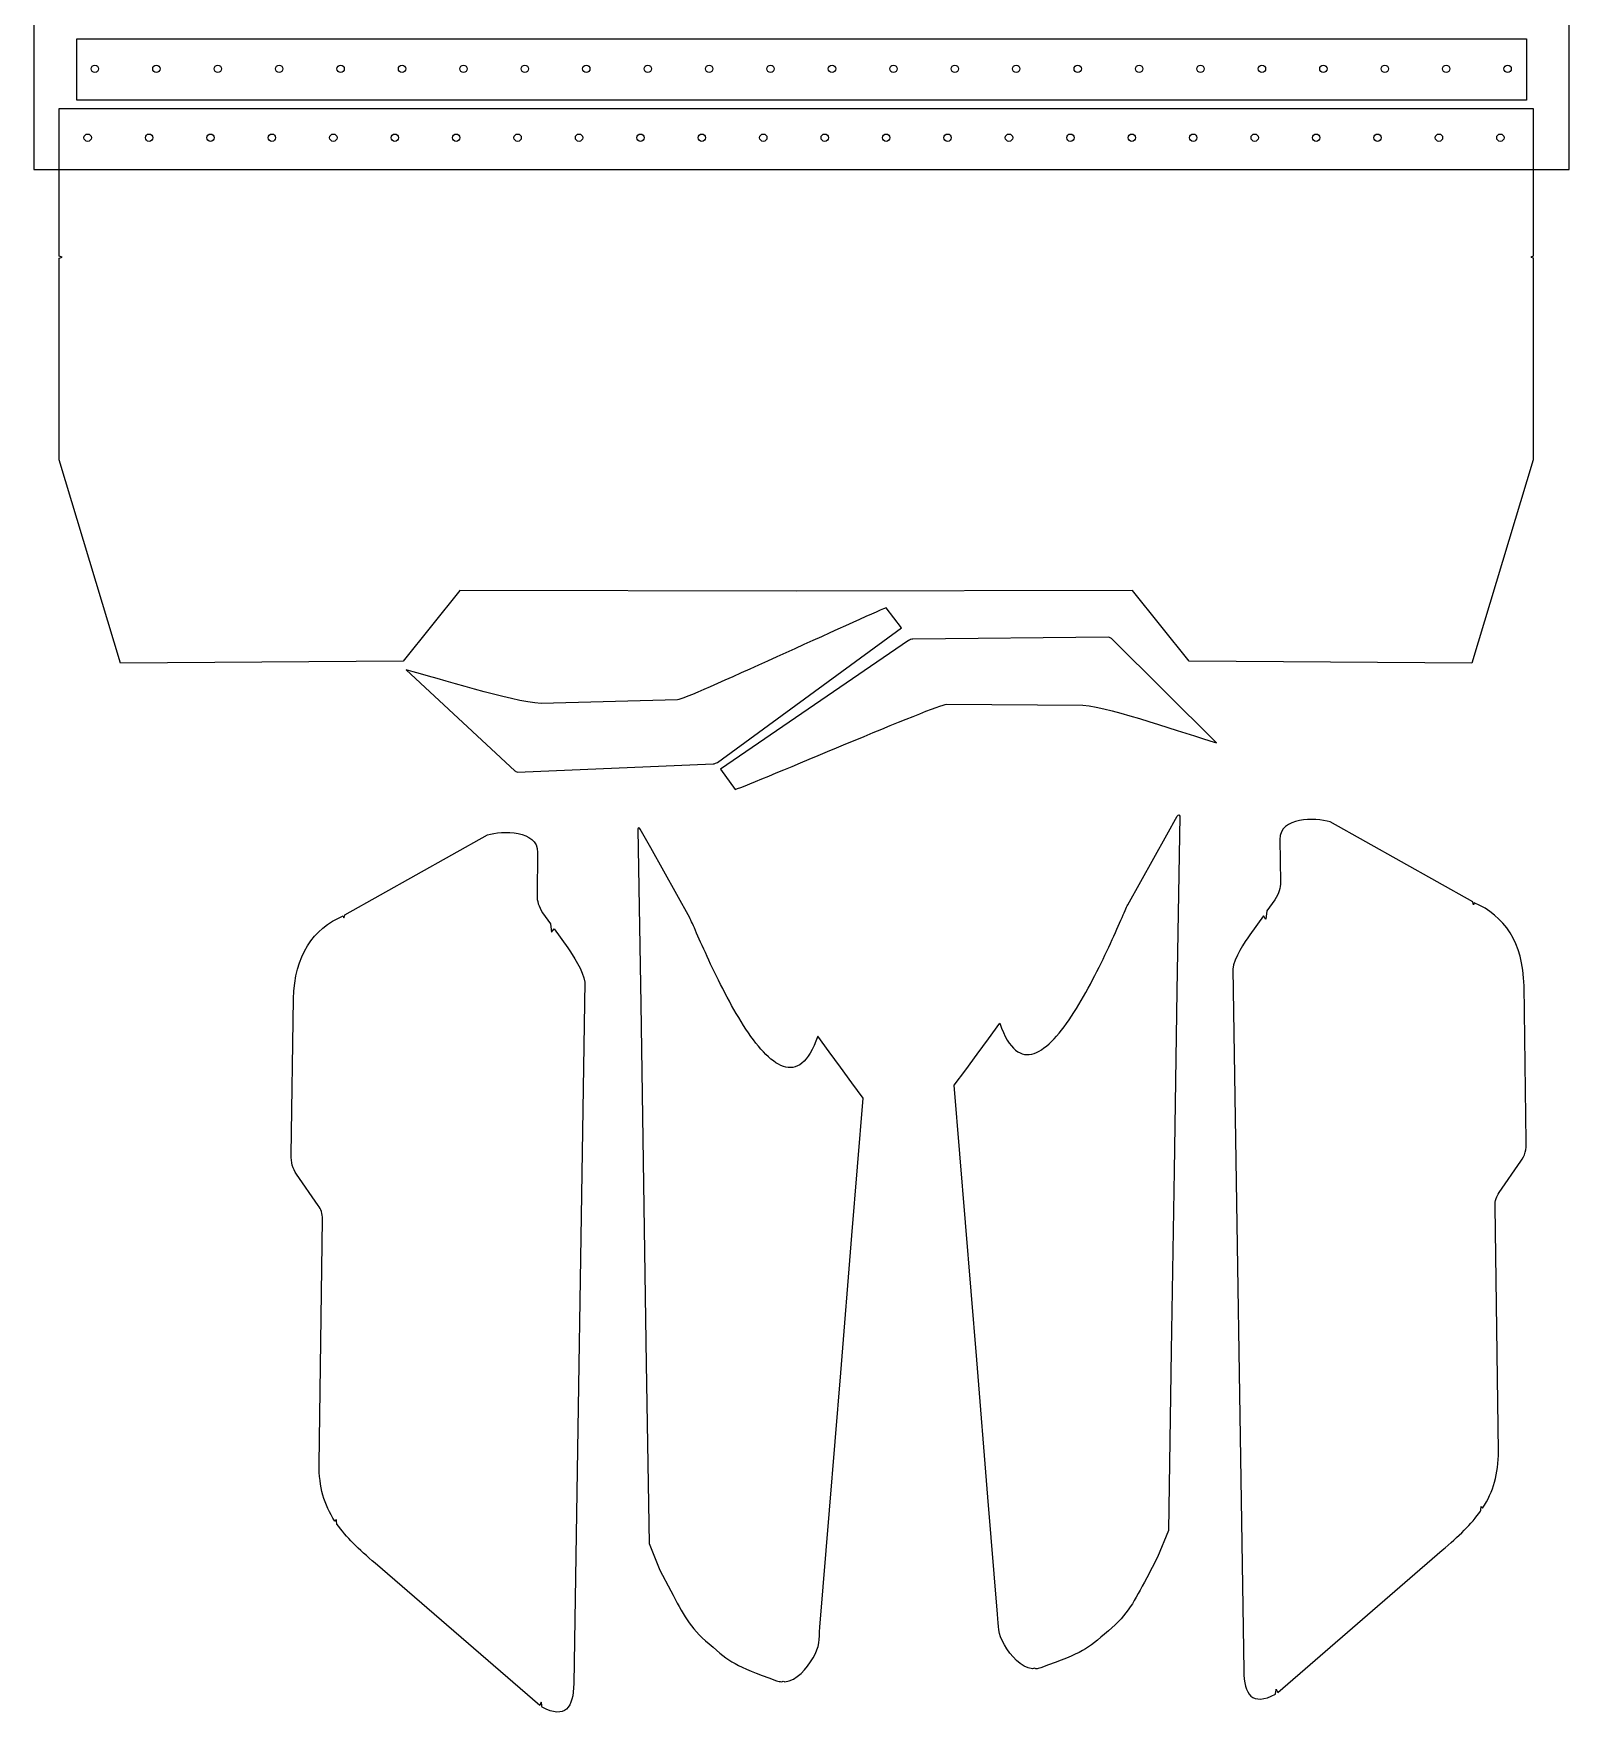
# Model space of a CAD drawing. Header units: millimetres. Extents: x -827 to 468, y -1652 to 1182.
# Drawn here: x -827 to 423, y -1652 to -280 of the extents above; entities that cross this region are included whole.
import ezdxf

# ---------------------------------------------------------------- set-up
doc = ezdxf.new("R2010")
doc.units = ezdxf.units.MM
doc.header["$MEASUREMENT"] = 0
doc.layers.add('layer 1', color=7, linetype='Continuous')

msp = doc.modelspace()

# ---------------------------------------------------------------- linework, layer by layer
at = {"layer": 'layer 1', "color": 250, "lineweight": 20}
msp.add_lwpolyline([(-826.5205, -390.3173), (423.4795, -390.3173), (423.4795, 609.6827), (-826.5205, 609.6827), (-826.5205, -390.3173)], close=True, dxfattribs=at)
for points, knots in [([(-791.5143, -333.7281), (-791.5143, -333.7281), (388.5276, -333.7281), (388.5276, -333.7281), (388.5276, -333.7281), (388.5276, -333.7281), (388.5276, -283.7281), (388.5276, -283.7281), (388.5276, -283.7281), (388.5276, -283.7281), (-791.5143, -283.7281), (-791.5143, -283.7281), (-791.5143, -283.7281), (-791.5143, -283.7281), (-791.5143, -333.7281), (-791.5143, -333.7281)], [0, 0, 0, 0, 0.2, 0.2, 0.2, 0.2, 0.4, 0.4, 0.4, 0.4, 0.6, 0.6, 0.6, 0.6, 1, 1, 1, 1]), ([(-776.6923, -311.2699), (-775.0355, -311.2699), (-773.6923, -309.9267), (-773.6923, -308.2699), (-773.6923, -308.2699), (-773.6923, -306.6131), (-775.0355, -305.2699), (-776.6923, -305.2699), (-776.6923, -305.2699), (-778.3491, -305.2699), (-779.6923, -306.6131), (-779.6923, -308.2699), (-779.6923, -308.2699), (-779.6923, -309.9267), (-778.3491, -311.2699), (-776.6923, -311.2699)], [0, 0, 0, 0, 0.2, 0.2, 0.2, 0.2, 0.4, 0.4, 0.4, 0.4, 0.6, 0.6, 0.6, 0.6, 1, 1, 1, 1]), ([(-726.6923, -311.2699), (-725.0355, -311.2699), (-723.6923, -309.9267), (-723.6923, -308.2699), (-723.6923, -308.2699), (-723.6923, -306.6131), (-725.0355, -305.2699), (-726.6923, -305.2699), (-726.6923, -305.2699), (-728.3491, -305.2699), (-729.6923, -306.6131), (-729.6923, -308.2699), (-729.6923, -308.2699), (-729.6923, -309.9267), (-728.3491, -311.2699), (-726.6923, -311.2699)], [0, 0, 0, 0, 0.2, 0.2, 0.2, 0.2, 0.4, 0.4, 0.4, 0.4, 0.6, 0.6, 0.6, 0.6, 1, 1, 1, 1]), ([(-676.6923, -311.2699), (-675.0355, -311.2699), (-673.6923, -309.9267), (-673.6923, -308.2699), (-673.6923, -308.2699), (-673.6923, -306.6131), (-675.0355, -305.2699), (-676.6923, -305.2699), (-676.6923, -305.2699), (-678.3491, -305.2699), (-679.6923, -306.6131), (-679.6923, -308.2699), (-679.6923, -308.2699), (-679.6923, -309.9267), (-678.3491, -311.2699), (-676.6923, -311.2699)], [0, 0, 0, 0, 0.2, 0.2, 0.2, 0.2, 0.4, 0.4, 0.4, 0.4, 0.6, 0.6, 0.6, 0.6, 1, 1, 1, 1]), ([(-626.6923, -311.2699), (-625.0355, -311.2699), (-623.6923, -309.9267), (-623.6923, -308.2699), (-623.6923, -308.2699), (-623.6923, -306.6131), (-625.0355, -305.2699), (-626.6923, -305.2699), (-626.6923, -305.2699), (-628.3491, -305.2699), (-629.6923, -306.6131), (-629.6923, -308.2699), (-629.6923, -308.2699), (-629.6923, -309.9267), (-628.3491, -311.2699), (-626.6923, -311.2699)], [0, 0, 0, 0, 0.2, 0.2, 0.2, 0.2, 0.4, 0.4, 0.4, 0.4, 0.6, 0.6, 0.6, 0.6, 1, 1, 1, 1]), ([(-576.6923, -311.2699), (-575.0355, -311.2699), (-573.6923, -309.9267), (-573.6923, -308.2699), (-573.6923, -308.2699), (-573.6923, -306.6131), (-575.0355, -305.2699), (-576.6923, -305.2699), (-576.6923, -305.2699), (-578.3491, -305.2699), (-579.6923, -306.6131), (-579.6923, -308.2699), (-579.6923, -308.2699), (-579.6923, -309.9267), (-578.3491, -311.2699), (-576.6923, -311.2699)], [0, 0, 0, 0, 0.2, 0.2, 0.2, 0.2, 0.4, 0.4, 0.4, 0.4, 0.6, 0.6, 0.6, 0.6, 1, 1, 1, 1]), ([(-526.6923, -311.2699), (-525.0355, -311.2699), (-523.6923, -309.9267), (-523.6923, -308.2699), (-523.6923, -308.2699), (-523.6923, -306.6131), (-525.0355, -305.2699), (-526.6923, -305.2699), (-526.6923, -305.2699), (-528.3491, -305.2699), (-529.6923, -306.6131), (-529.6923, -308.2699), (-529.6923, -308.2699), (-529.6923, -309.9267), (-528.3491, -311.2699), (-526.6923, -311.2699)], [0, 0, 0, 0, 0.2, 0.2, 0.2, 0.2, 0.4, 0.4, 0.4, 0.4, 0.6, 0.6, 0.6, 0.6, 1, 1, 1, 1]), ([(-476.6923, -311.2699), (-475.0355, -311.2699), (-473.6923, -309.9267), (-473.6923, -308.2699), (-473.6923, -308.2699), (-473.6923, -306.6131), (-475.0355, -305.2699), (-476.6923, -305.2699), (-476.6923, -305.2699), (-478.3491, -305.2699), (-479.6923, -306.6131), (-479.6923, -308.2699), (-479.6923, -308.2699), (-479.6923, -309.9267), (-478.3491, -311.2699), (-476.6923, -311.2699)], [0, 0, 0, 0, 0.2, 0.2, 0.2, 0.2, 0.4, 0.4, 0.4, 0.4, 0.6, 0.6, 0.6, 0.6, 1, 1, 1, 1]), ([(-426.6923, -311.2699), (-425.0355, -311.2699), (-423.6923, -309.9267), (-423.6923, -308.2699), (-423.6923, -308.2699), (-423.6923, -306.6131), (-425.0355, -305.2699), (-426.6923, -305.2699), (-426.6923, -305.2699), (-428.3491, -305.2699), (-429.6923, -306.6131), (-429.6923, -308.2699), (-429.6923, -308.2699), (-429.6923, -309.9267), (-428.3491, -311.2699), (-426.6923, -311.2699)], [0, 0, 0, 0, 0.2, 0.2, 0.2, 0.2, 0.4, 0.4, 0.4, 0.4, 0.6, 0.6, 0.6, 0.6, 1, 1, 1, 1]), ([(-376.6923, -311.2699), (-375.0355, -311.2699), (-373.6923, -309.9267), (-373.6923, -308.2699), (-373.6923, -308.2699), (-373.6923, -306.6131), (-375.0355, -305.2699), (-376.6923, -305.2699), (-376.6923, -305.2699), (-378.3491, -305.2699), (-379.6923, -306.6131), (-379.6923, -308.2699), (-379.6923, -308.2699), (-379.6923, -309.9267), (-378.3491, -311.2699), (-376.6923, -311.2699)], [0, 0, 0, 0, 0.2, 0.2, 0.2, 0.2, 0.4, 0.4, 0.4, 0.4, 0.6, 0.6, 0.6, 0.6, 1, 1, 1, 1]), ([(-326.6923, -311.2699), (-325.0355, -311.2699), (-323.6923, -309.9267), (-323.6923, -308.2699), (-323.6923, -308.2699), (-323.6923, -306.6131), (-325.0355, -305.2699), (-326.6923, -305.2699), (-326.6923, -305.2699), (-328.3491, -305.2699), (-329.6923, -306.6131), (-329.6923, -308.2699), (-329.6923, -308.2699), (-329.6923, -309.9267), (-328.3491, -311.2699), (-326.6923, -311.2699)], [0, 0, 0, 0, 0.2, 0.2, 0.2, 0.2, 0.4, 0.4, 0.4, 0.4, 0.6, 0.6, 0.6, 0.6, 1, 1, 1, 1]), ([(-276.6923, -311.2699), (-275.0355, -311.2699), (-273.6923, -309.9267), (-273.6923, -308.2699), (-273.6923, -308.2699), (-273.6923, -306.6131), (-275.0355, -305.2699), (-276.6923, -305.2699), (-276.6923, -305.2699), (-278.3491, -305.2699), (-279.6923, -306.6131), (-279.6923, -308.2699), (-279.6923, -308.2699), (-279.6923, -309.9267), (-278.3491, -311.2699), (-276.6923, -311.2699)], [0, 0, 0, 0, 0.2, 0.2, 0.2, 0.2, 0.4, 0.4, 0.4, 0.4, 0.6, 0.6, 0.6, 0.6, 1, 1, 1, 1]), ([(-226.6923, -311.2699), (-225.0355, -311.2699), (-223.6923, -309.9267), (-223.6923, -308.2699), (-223.6923, -308.2699), (-223.6923, -306.6131), (-225.0355, -305.2699), (-226.6923, -305.2699), (-226.6923, -305.2699), (-228.3491, -305.2699), (-229.6923, -306.6131), (-229.6923, -308.2699), (-229.6923, -308.2699), (-229.6923, -309.9267), (-228.3491, -311.2699), (-226.6923, -311.2699)], [0, 0, 0, 0, 0.2, 0.2, 0.2, 0.2, 0.4, 0.4, 0.4, 0.4, 0.6, 0.6, 0.6, 0.6, 1, 1, 1, 1]), ([(-176.6923, -311.2699), (-175.0355, -311.2699), (-173.6923, -309.9267), (-173.6923, -308.2699), (-173.6923, -308.2699), (-173.6923, -306.6131), (-175.0355, -305.2699), (-176.6923, -305.2699), (-176.6923, -305.2699), (-178.3491, -305.2699), (-179.6923, -306.6131), (-179.6923, -308.2699), (-179.6923, -308.2699), (-179.6923, -309.9267), (-178.3491, -311.2699), (-176.6923, -311.2699)], [0, 0, 0, 0, 0.2, 0.2, 0.2, 0.2, 0.4, 0.4, 0.4, 0.4, 0.6, 0.6, 0.6, 0.6, 1, 1, 1, 1]), ([(-126.6923, -311.2699), (-125.0355, -311.2699), (-123.6923, -309.9267), (-123.6923, -308.2699), (-123.6923, -308.2699), (-123.6923, -306.6131), (-125.0355, -305.2699), (-126.6923, -305.2699), (-126.6923, -305.2699), (-128.3491, -305.2699), (-129.6923, -306.6131), (-129.6923, -308.2699), (-129.6923, -308.2699), (-129.6923, -309.9267), (-128.3491, -311.2699), (-126.6923, -311.2699)], [0, 0, 0, 0, 0.2, 0.2, 0.2, 0.2, 0.4, 0.4, 0.4, 0.4, 0.6, 0.6, 0.6, 0.6, 1, 1, 1, 1]), ([(-76.6923, -311.2699), (-75.0355, -311.2699), (-73.6923, -309.9267), (-73.6923, -308.2699), (-73.6923, -308.2699), (-73.6923, -306.6131), (-75.0355, -305.2699), (-76.6923, -305.2699), (-76.6923, -305.2699), (-78.3491, -305.2699), (-79.6923, -306.6131), (-79.6923, -308.2699), (-79.6923, -308.2699), (-79.6923, -309.9267), (-78.3491, -311.2699), (-76.6923, -311.2699)], [0, 0, 0, 0, 0.2, 0.2, 0.2, 0.2, 0.4, 0.4, 0.4, 0.4, 0.6, 0.6, 0.6, 0.6, 1, 1, 1, 1]), ([(-26.6923, -311.2699), (-25.0355, -311.2699), (-23.6923, -309.9267), (-23.6923, -308.2699), (-23.6923, -308.2699), (-23.6923, -306.6131), (-25.0355, -305.2699), (-26.6923, -305.2699), (-26.6923, -305.2699), (-28.3491, -305.2699), (-29.6923, -306.6131), (-29.6923, -308.2699), (-29.6923, -308.2699), (-29.6923, -309.9267), (-28.3491, -311.2699), (-26.6923, -311.2699)], [0, 0, 0, 0, 0.2, 0.2, 0.2, 0.2, 0.4, 0.4, 0.4, 0.4, 0.6, 0.6, 0.6, 0.6, 1, 1, 1, 1]), ([(23.3077, -311.2699), (24.9645, -311.2699), (26.3077, -309.9267), (26.3077, -308.2699), (26.3077, -308.2699), (26.3077, -306.6131), (24.9645, -305.2699), (23.3077, -305.2699), (23.3077, -305.2699), (21.6509, -305.2699), (20.3077, -306.6131), (20.3077, -308.2699), (20.3077, -308.2699), (20.3077, -309.9267), (21.6509, -311.2699), (23.3077, -311.2699)], [0, 0, 0, 0, 0.2, 0.2, 0.2, 0.2, 0.4, 0.4, 0.4, 0.4, 0.6, 0.6, 0.6, 0.6, 1, 1, 1, 1]), ([(73.3077, -311.2699), (74.9645, -311.2699), (76.3077, -309.9267), (76.3077, -308.2699), (76.3077, -308.2699), (76.3077, -306.6131), (74.9645, -305.2699), (73.3077, -305.2699), (73.3077, -305.2699), (71.6509, -305.2699), (70.3077, -306.6131), (70.3077, -308.2699), (70.3077, -308.2699), (70.3077, -309.9267), (71.6509, -311.2699), (73.3077, -311.2699)], [0, 0, 0, 0, 0.2, 0.2, 0.2, 0.2, 0.4, 0.4, 0.4, 0.4, 0.6, 0.6, 0.6, 0.6, 1, 1, 1, 1]), ([(123.3077, -311.2699), (124.9645, -311.2699), (126.3077, -309.9267), (126.3077, -308.2699), (126.3077, -308.2699), (126.3077, -306.6131), (124.9645, -305.2699), (123.3077, -305.2699), (123.3077, -305.2699), (121.6509, -305.2699), (120.3077, -306.6131), (120.3077, -308.2699), (120.3077, -308.2699), (120.3077, -309.9267), (121.6509, -311.2699), (123.3077, -311.2699)], [0, 0, 0, 0, 0.2, 0.2, 0.2, 0.2, 0.4, 0.4, 0.4, 0.4, 0.6, 0.6, 0.6, 0.6, 1, 1, 1, 1]), ([(173.3077, -311.2699), (174.9645, -311.2699), (176.3077, -309.9267), (176.3077, -308.2699), (176.3077, -308.2699), (176.3077, -306.6131), (174.9645, -305.2699), (173.3077, -305.2699), (173.3077, -305.2699), (171.6509, -305.2699), (170.3077, -306.6131), (170.3077, -308.2699), (170.3077, -308.2699), (170.3077, -309.9267), (171.6509, -311.2699), (173.3077, -311.2699)], [0, 0, 0, 0, 0.2, 0.2, 0.2, 0.2, 0.4, 0.4, 0.4, 0.4, 0.6, 0.6, 0.6, 0.6, 1, 1, 1, 1]), ([(223.3077, -311.2699), (224.9645, -311.2699), (226.3077, -309.9267), (226.3077, -308.2699), (226.3077, -308.2699), (226.3077, -306.6131), (224.9645, -305.2699), (223.3077, -305.2699), (223.3077, -305.2699), (221.6509, -305.2699), (220.3077, -306.6131), (220.3077, -308.2699), (220.3077, -308.2699), (220.3077, -309.9267), (221.6509, -311.2699), (223.3077, -311.2699)], [0, 0, 0, 0, 0.2, 0.2, 0.2, 0.2, 0.4, 0.4, 0.4, 0.4, 0.6, 0.6, 0.6, 0.6, 1, 1, 1, 1]), ([(273.3077, -311.2699), (274.9645, -311.2699), (276.3077, -309.9267), (276.3077, -308.2699), (276.3077, -308.2699), (276.3077, -306.6131), (274.9645, -305.2699), (273.3077, -305.2699), (273.3077, -305.2699), (271.6509, -305.2699), (270.3077, -306.6131), (270.3077, -308.2699), (270.3077, -308.2699), (270.3077, -309.9267), (271.6509, -311.2699), (273.3077, -311.2699)], [0, 0, 0, 0, 0.2, 0.2, 0.2, 0.2, 0.4, 0.4, 0.4, 0.4, 0.6, 0.6, 0.6, 0.6, 1, 1, 1, 1]), ([(323.3077, -311.2699), (324.9645, -311.2699), (326.3077, -309.9267), (326.3077, -308.2699), (326.3077, -308.2699), (326.3077, -306.6131), (324.9645, -305.2699), (323.3077, -305.2699), (323.3077, -305.2699), (321.6509, -305.2699), (320.3077, -306.6131), (320.3077, -308.2699), (320.3077, -308.2699), (320.3077, -309.9267), (321.6509, -311.2699), (323.3077, -311.2699)], [0, 0, 0, 0, 0.2, 0.2, 0.2, 0.2, 0.4, 0.4, 0.4, 0.4, 0.6, 0.6, 0.6, 0.6, 1, 1, 1, 1]), ([(373.3077, -311.2699), (374.9645, -311.2699), (376.3077, -309.9267), (376.3077, -308.2699), (376.3077, -308.2699), (376.3077, -306.6131), (374.9645, -305.2699), (373.3077, -305.2699), (373.3077, -305.2699), (371.6509, -305.2699), (370.3077, -306.6131), (370.3077, -308.2699), (370.3077, -308.2699), (370.3077, -309.9267), (371.6509, -311.2699), (373.3077, -311.2699)], [0, 0, 0, 0, 0.2, 0.2, 0.2, 0.2, 0.4, 0.4, 0.4, 0.4, 0.6, 0.6, 0.6, 0.6, 1, 1, 1, 1]), ([(-205.8686, -733.6148), (-205.8686, -733.6148), (67.9206, -732.9409), (67.9206, -732.9409), (67.9206, -732.9409), (67.9206, -732.9409), (114.1021, -790.5142), (114.1021, -790.5142), (114.1021, -790.5142), (114.1021, -790.5142), (344.2514, -792.2075), (344.2514, -792.2075), (344.2514, -792.2075), (344.2514, -792.2075), (394.1274, -626.5142), (394.1274, -626.5142), (394.1274, -626.5142), (394.1274, -626.5142), (394.3277, -540.1387), (394.1296, -462.3246), (394.1296, -462.3246), (394.1295, -462.2722), (394.183, -462.1847), (394.1292, -462.1675), (394.1292, -462.1675), (394.1292, -462.1675), (392.1279, -461.5304), (392.1279, -461.5304), (392.1279, -461.5304), (392.1279, -461.5304), (394.1254, -460.6957), (394.1254, -460.6957), (394.1254, -460.6957), (394.18, -460.6728), (394.125, -460.5854), (394.1249, -460.5304), (394.1249, -460.5304), (393.9578, -394.6242), (394.127, -340.5087), (394.1274, -340.5142), (394.1274, -340.5142), (394.1274, -340.5142), (-205.8686, -340.5142), (-205.8686, -340.5142), (-205.8686, -340.5142), (-205.8686, -340.5142), (-805.8647, -340.5142), (-805.8647, -340.5142), (-805.8647, -340.5142), (-805.8647, -340.5142), (-805.8647, -397.4897), (-805.8647, -460.5803), (-805.8647, -460.5803), (-805.8647, -460.6407), (-805.9275, -460.7432), (-805.8647, -460.7616), (-805.8647, -460.7616), (-805.8647, -460.7616), (-803.2353, -461.5389), (-803.2353, -461.5389), (-803.2353, -461.5389), (-803.2353, -461.5389), (-805.8647, -462.3657), (-805.8647, -462.3657), (-805.8647, -462.3657), (-805.9187, -462.3826), (-805.8647, -462.4708), (-805.8647, -462.5233), (-805.8647, -462.5233), (-805.8647, -540.2861), (-805.8647, -626.5142), (-805.8647, -626.5142), (-805.8647, -626.5142), (-805.8647, -626.5142), (-755.9887, -792.2075), (-755.9887, -792.2075), (-755.9887, -792.2075), (-755.9887, -792.2075), (-525.8394, -790.5142), (-525.8394, -790.5142), (-525.8394, -790.5142), (-525.8394, -790.5142), (-479.6579, -732.9409), (-479.6579, -732.9409), (-479.6579, -732.9409), (-479.6579, -732.9409), (-205.8686, -733.6148), (-205.8686, -733.6148)], [0, 0, 0, 0, 0.043478261, 0.043478261, 0.043478261, 0.043478261, 0.086956522, 0.086956522, 0.086956522, 0.086956522, 0.130434783, 0.130434783, 0.130434783, 0.130434783, 0.173913043, 0.173913043, 0.173913043, 0.173913043, 0.217391304, 0.217391304, 0.217391304, 0.217391304, 0.260869565, 0.260869565, 0.260869565, 0.260869565, 0.304347826, 0.304347826, 0.304347826, 0.304347826, 0.347826087, 0.347826087, 0.347826087, 0.347826087, 0.391304348, 0.391304348, 0.391304348, 0.391304348, 0.434782609, 0.434782609, 0.434782609, 0.434782609, 0.47826087, 0.47826087, 0.47826087, 0.47826087, 0.52173913, 0.52173913, 0.52173913, 0.52173913, 0.565217391, 0.565217391, 0.565217391, 0.565217391, 0.608695652, 0.608695652, 0.608695652, 0.608695652, 0.652173913, 0.652173913, 0.652173913, 0.652173913, 0.695652174, 0.695652174, 0.695652174, 0.695652174, 0.739130435, 0.739130435, 0.739130435, 0.739130435, 0.782608696, 0.782608696, 0.782608696, 0.782608696, 0.826086957, 0.826086957, 0.826086957, 0.826086957, 0.869565217, 0.869565217, 0.869565217, 0.869565217, 0.913043478, 0.913043478, 0.913043478, 0.913043478, 1, 1, 1, 1]), ([(-782.6115, -367.3616), (-780.9547, -367.3616), (-779.6115, -366.0184), (-779.6115, -364.3616), (-779.6115, -364.3616), (-779.6115, -362.7048), (-780.9547, -361.3616), (-782.6115, -361.3616), (-782.6115, -361.3616), (-784.2683, -361.3616), (-785.6115, -362.7048), (-785.6115, -364.3616), (-785.6115, -364.3616), (-785.6115, -366.0184), (-784.2683, -367.3616), (-782.6115, -367.3616)], [0, 0, 0, 0, 0.2, 0.2, 0.2, 0.2, 0.4, 0.4, 0.4, 0.4, 0.6, 0.6, 0.6, 0.6, 1, 1, 1, 1]), ([(-732.6115, -367.3616), (-730.9547, -367.3616), (-729.6115, -366.0184), (-729.6115, -364.3616), (-729.6115, -364.3616), (-729.6115, -362.7048), (-730.9547, -361.3616), (-732.6115, -361.3616), (-732.6115, -361.3616), (-734.2683, -361.3616), (-735.6115, -362.7048), (-735.6115, -364.3616), (-735.6115, -364.3616), (-735.6115, -366.0184), (-734.2683, -367.3616), (-732.6115, -367.3616)], [0, 0, 0, 0, 0.2, 0.2, 0.2, 0.2, 0.4, 0.4, 0.4, 0.4, 0.6, 0.6, 0.6, 0.6, 1, 1, 1, 1]), ([(-682.6115, -367.3616), (-680.9547, -367.3616), (-679.6115, -366.0184), (-679.6115, -364.3616), (-679.6115, -364.3616), (-679.6115, -362.7048), (-680.9547, -361.3616), (-682.6115, -361.3616), (-682.6115, -361.3616), (-684.2683, -361.3616), (-685.6115, -362.7048), (-685.6115, -364.3616), (-685.6115, -364.3616), (-685.6115, -366.0184), (-684.2683, -367.3616), (-682.6115, -367.3616)], [0, 0, 0, 0, 0.2, 0.2, 0.2, 0.2, 0.4, 0.4, 0.4, 0.4, 0.6, 0.6, 0.6, 0.6, 1, 1, 1, 1]), ([(-632.6115, -367.3616), (-630.9547, -367.3616), (-629.6115, -366.0184), (-629.6115, -364.3616), (-629.6115, -364.3616), (-629.6115, -362.7048), (-630.9547, -361.3616), (-632.6115, -361.3616), (-632.6115, -361.3616), (-634.2683, -361.3616), (-635.6115, -362.7048), (-635.6115, -364.3616), (-635.6115, -364.3616), (-635.6115, -366.0184), (-634.2683, -367.3616), (-632.6115, -367.3616)], [0, 0, 0, 0, 0.2, 0.2, 0.2, 0.2, 0.4, 0.4, 0.4, 0.4, 0.6, 0.6, 0.6, 0.6, 1, 1, 1, 1]), ([(-582.6115, -367.3616), (-580.9547, -367.3616), (-579.6115, -366.0184), (-579.6115, -364.3616), (-579.6115, -364.3616), (-579.6115, -362.7048), (-580.9547, -361.3616), (-582.6115, -361.3616), (-582.6115, -361.3616), (-584.2683, -361.3616), (-585.6115, -362.7048), (-585.6115, -364.3616), (-585.6115, -364.3616), (-585.6115, -366.0184), (-584.2683, -367.3616), (-582.6115, -367.3616)], [0, 0, 0, 0, 0.2, 0.2, 0.2, 0.2, 0.4, 0.4, 0.4, 0.4, 0.6, 0.6, 0.6, 0.6, 1, 1, 1, 1]), ([(-532.6115, -367.3616), (-530.9547, -367.3616), (-529.6115, -366.0184), (-529.6115, -364.3616), (-529.6115, -364.3616), (-529.6115, -362.7048), (-530.9547, -361.3616), (-532.6115, -361.3616), (-532.6115, -361.3616), (-534.2683, -361.3616), (-535.6115, -362.7048), (-535.6115, -364.3616), (-535.6115, -364.3616), (-535.6115, -366.0184), (-534.2683, -367.3616), (-532.6115, -367.3616)], [0, 0, 0, 0, 0.2, 0.2, 0.2, 0.2, 0.4, 0.4, 0.4, 0.4, 0.6, 0.6, 0.6, 0.6, 1, 1, 1, 1]), ([(-482.6115, -367.3616), (-480.9547, -367.3616), (-479.6115, -366.0184), (-479.6115, -364.3616), (-479.6115, -364.3616), (-479.6115, -362.7048), (-480.9547, -361.3616), (-482.6115, -361.3616), (-482.6115, -361.3616), (-484.2683, -361.3616), (-485.6115, -362.7048), (-485.6115, -364.3616), (-485.6115, -364.3616), (-485.6115, -366.0184), (-484.2683, -367.3616), (-482.6115, -367.3616)], [0, 0, 0, 0, 0.2, 0.2, 0.2, 0.2, 0.4, 0.4, 0.4, 0.4, 0.6, 0.6, 0.6, 0.6, 1, 1, 1, 1]), ([(-432.6115, -367.3616), (-430.9547, -367.3616), (-429.6115, -366.0184), (-429.6115, -364.3616), (-429.6115, -364.3616), (-429.6115, -362.7048), (-430.9547, -361.3616), (-432.6115, -361.3616), (-432.6115, -361.3616), (-434.2683, -361.3616), (-435.6115, -362.7048), (-435.6115, -364.3616), (-435.6115, -364.3616), (-435.6115, -366.0184), (-434.2683, -367.3616), (-432.6115, -367.3616)], [0, 0, 0, 0, 0.2, 0.2, 0.2, 0.2, 0.4, 0.4, 0.4, 0.4, 0.6, 0.6, 0.6, 0.6, 1, 1, 1, 1]), ([(-382.6115, -367.3616), (-380.9547, -367.3616), (-379.6115, -366.0184), (-379.6115, -364.3616), (-379.6115, -364.3616), (-379.6115, -362.7048), (-380.9547, -361.3616), (-382.6115, -361.3616), (-382.6115, -361.3616), (-384.2683, -361.3616), (-385.6115, -362.7048), (-385.6115, -364.3616), (-385.6115, -364.3616), (-385.6115, -366.0184), (-384.2683, -367.3616), (-382.6115, -367.3616)], [0, 0, 0, 0, 0.2, 0.2, 0.2, 0.2, 0.4, 0.4, 0.4, 0.4, 0.6, 0.6, 0.6, 0.6, 1, 1, 1, 1]), ([(-332.6115, -367.3616), (-330.9547, -367.3616), (-329.6115, -366.0184), (-329.6115, -364.3616), (-329.6115, -364.3616), (-329.6115, -362.7048), (-330.9547, -361.3616), (-332.6115, -361.3616), (-332.6115, -361.3616), (-334.2683, -361.3616), (-335.6115, -362.7048), (-335.6115, -364.3616), (-335.6115, -364.3616), (-335.6115, -366.0184), (-334.2683, -367.3616), (-332.6115, -367.3616)], [0, 0, 0, 0, 0.2, 0.2, 0.2, 0.2, 0.4, 0.4, 0.4, 0.4, 0.6, 0.6, 0.6, 0.6, 1, 1, 1, 1]), ([(-282.6115, -367.3616), (-280.9547, -367.3616), (-279.6115, -366.0184), (-279.6115, -364.3616), (-279.6115, -364.3616), (-279.6115, -362.7048), (-280.9547, -361.3616), (-282.6115, -361.3616), (-282.6115, -361.3616), (-284.2683, -361.3616), (-285.6115, -362.7048), (-285.6115, -364.3616), (-285.6115, -364.3616), (-285.6115, -366.0184), (-284.2683, -367.3616), (-282.6115, -367.3616)], [0, 0, 0, 0, 0.2, 0.2, 0.2, 0.2, 0.4, 0.4, 0.4, 0.4, 0.6, 0.6, 0.6, 0.6, 1, 1, 1, 1]), ([(-232.6115, -367.3616), (-230.9547, -367.3616), (-229.6115, -366.0184), (-229.6115, -364.3616), (-229.6115, -364.3616), (-229.6115, -362.7048), (-230.9547, -361.3616), (-232.6115, -361.3616), (-232.6115, -361.3616), (-234.2683, -361.3616), (-235.6115, -362.7048), (-235.6115, -364.3616), (-235.6115, -364.3616), (-235.6115, -366.0184), (-234.2683, -367.3616), (-232.6115, -367.3616)], [0, 0, 0, 0, 0.2, 0.2, 0.2, 0.2, 0.4, 0.4, 0.4, 0.4, 0.6, 0.6, 0.6, 0.6, 1, 1, 1, 1]), ([(-182.6115, -367.3616), (-180.9547, -367.3616), (-179.6115, -366.0184), (-179.6115, -364.3616), (-179.6115, -364.3616), (-179.6115, -362.7048), (-180.9547, -361.3616), (-182.6115, -361.3616), (-182.6115, -361.3616), (-184.2683, -361.3616), (-185.6115, -362.7048), (-185.6115, -364.3616), (-185.6115, -364.3616), (-185.6115, -366.0184), (-184.2683, -367.3616), (-182.6115, -367.3616)], [0, 0, 0, 0, 0.2, 0.2, 0.2, 0.2, 0.4, 0.4, 0.4, 0.4, 0.6, 0.6, 0.6, 0.6, 1, 1, 1, 1]), ([(-132.6115, -367.3616), (-130.9547, -367.3616), (-129.6115, -366.0184), (-129.6115, -364.3616), (-129.6115, -364.3616), (-129.6115, -362.7048), (-130.9547, -361.3616), (-132.6115, -361.3616), (-132.6115, -361.3616), (-134.2683, -361.3616), (-135.6115, -362.7048), (-135.6115, -364.3616), (-135.6115, -364.3616), (-135.6115, -366.0184), (-134.2683, -367.3616), (-132.6115, -367.3616)], [0, 0, 0, 0, 0.2, 0.2, 0.2, 0.2, 0.4, 0.4, 0.4, 0.4, 0.6, 0.6, 0.6, 0.6, 1, 1, 1, 1]), ([(-82.6115, -367.3616), (-80.9547, -367.3616), (-79.6115, -366.0184), (-79.6115, -364.3616), (-79.6115, -364.3616), (-79.6115, -362.7048), (-80.9547, -361.3616), (-82.6115, -361.3616), (-82.6115, -361.3616), (-84.2683, -361.3616), (-85.6115, -362.7048), (-85.6115, -364.3616), (-85.6115, -364.3616), (-85.6115, -366.0184), (-84.2683, -367.3616), (-82.6115, -367.3616)], [0, 0, 0, 0, 0.2, 0.2, 0.2, 0.2, 0.4, 0.4, 0.4, 0.4, 0.6, 0.6, 0.6, 0.6, 1, 1, 1, 1]), ([(-32.6115, -367.3616), (-30.9547, -367.3616), (-29.6115, -366.0184), (-29.6115, -364.3616), (-29.6115, -364.3616), (-29.6115, -362.7048), (-30.9547, -361.3616), (-32.6115, -361.3616), (-32.6115, -361.3616), (-34.2683, -361.3616), (-35.6115, -362.7048), (-35.6115, -364.3616), (-35.6115, -364.3616), (-35.6115, -366.0184), (-34.2683, -367.3616), (-32.6115, -367.3616)], [0, 0, 0, 0, 0.2, 0.2, 0.2, 0.2, 0.4, 0.4, 0.4, 0.4, 0.6, 0.6, 0.6, 0.6, 1, 1, 1, 1]), ([(17.3885, -367.3616), (19.0453, -367.3616), (20.3885, -366.0184), (20.3885, -364.3616), (20.3885, -364.3616), (20.3885, -362.7048), (19.0453, -361.3616), (17.3885, -361.3616), (17.3885, -361.3616), (15.7317, -361.3616), (14.3885, -362.7048), (14.3885, -364.3616), (14.3885, -364.3616), (14.3885, -366.0184), (15.7317, -367.3616), (17.3885, -367.3616)], [0, 0, 0, 0, 0.2, 0.2, 0.2, 0.2, 0.4, 0.4, 0.4, 0.4, 0.6, 0.6, 0.6, 0.6, 1, 1, 1, 1]), ([(67.3885, -367.3616), (69.0453, -367.3616), (70.3885, -366.0184), (70.3885, -364.3616), (70.3885, -364.3616), (70.3885, -362.7048), (69.0453, -361.3616), (67.3885, -361.3616), (67.3885, -361.3616), (65.7317, -361.3616), (64.3885, -362.7048), (64.3885, -364.3616), (64.3885, -364.3616), (64.3885, -366.0184), (65.7317, -367.3616), (67.3885, -367.3616)], [0, 0, 0, 0, 0.2, 0.2, 0.2, 0.2, 0.4, 0.4, 0.4, 0.4, 0.6, 0.6, 0.6, 0.6, 1, 1, 1, 1]), ([(117.3885, -367.3616), (119.0453, -367.3616), (120.3885, -366.0184), (120.3885, -364.3616), (120.3885, -364.3616), (120.3885, -362.7048), (119.0453, -361.3616), (117.3885, -361.3616), (117.3885, -361.3616), (115.7317, -361.3616), (114.3885, -362.7048), (114.3885, -364.3616), (114.3885, -364.3616), (114.3885, -366.0184), (115.7317, -367.3616), (117.3885, -367.3616)], [0, 0, 0, 0, 0.2, 0.2, 0.2, 0.2, 0.4, 0.4, 0.4, 0.4, 0.6, 0.6, 0.6, 0.6, 1, 1, 1, 1]), ([(167.3885, -367.3616), (169.0453, -367.3616), (170.3885, -366.0184), (170.3885, -364.3616), (170.3885, -364.3616), (170.3885, -362.7048), (169.0453, -361.3616), (167.3885, -361.3616), (167.3885, -361.3616), (165.7317, -361.3616), (164.3885, -362.7048), (164.3885, -364.3616), (164.3885, -364.3616), (164.3885, -366.0184), (165.7317, -367.3616), (167.3885, -367.3616)], [0, 0, 0, 0, 0.2, 0.2, 0.2, 0.2, 0.4, 0.4, 0.4, 0.4, 0.6, 0.6, 0.6, 0.6, 1, 1, 1, 1]), ([(217.3885, -367.3616), (219.0453, -367.3616), (220.3885, -366.0184), (220.3885, -364.3616), (220.3885, -364.3616), (220.3885, -362.7048), (219.0453, -361.3616), (217.3885, -361.3616), (217.3885, -361.3616), (215.7317, -361.3616), (214.3885, -362.7048), (214.3885, -364.3616), (214.3885, -364.3616), (214.3885, -366.0184), (215.7317, -367.3616), (217.3885, -367.3616)], [0, 0, 0, 0, 0.2, 0.2, 0.2, 0.2, 0.4, 0.4, 0.4, 0.4, 0.6, 0.6, 0.6, 0.6, 1, 1, 1, 1]), ([(267.3885, -367.3616), (269.0453, -367.3616), (270.3885, -366.0184), (270.3885, -364.3616), (270.3885, -364.3616), (270.3885, -362.7048), (269.0453, -361.3616), (267.3885, -361.3616), (267.3885, -361.3616), (265.7317, -361.3616), (264.3885, -362.7048), (264.3885, -364.3616), (264.3885, -364.3616), (264.3885, -366.0184), (265.7317, -367.3616), (267.3885, -367.3616)], [0, 0, 0, 0, 0.2, 0.2, 0.2, 0.2, 0.4, 0.4, 0.4, 0.4, 0.6, 0.6, 0.6, 0.6, 1, 1, 1, 1]), ([(317.3885, -367.3616), (319.0453, -367.3616), (320.3885, -366.0184), (320.3885, -364.3616), (320.3885, -364.3616), (320.3885, -362.7048), (319.0453, -361.3616), (317.3885, -361.3616), (317.3885, -361.3616), (315.7317, -361.3616), (314.3885, -362.7048), (314.3885, -364.3616), (314.3885, -364.3616), (314.3885, -366.0184), (315.7317, -367.3616), (317.3885, -367.3616)], [0, 0, 0, 0, 0.2, 0.2, 0.2, 0.2, 0.4, 0.4, 0.4, 0.4, 0.6, 0.6, 0.6, 0.6, 1, 1, 1, 1]), ([(367.3885, -367.3616), (369.0453, -367.3616), (370.3885, -366.0184), (370.3885, -364.3616), (370.3885, -364.3616), (370.3885, -362.7048), (369.0453, -361.3616), (367.3885, -361.3616), (367.3885, -361.3616), (365.7317, -361.3616), (364.3885, -362.7048), (364.3885, -364.3616), (364.3885, -364.3616), (364.3885, -366.0184), (365.7317, -367.3616), (367.3885, -367.3616)], [0, 0, 0, 0, 0.2, 0.2, 0.2, 0.2, 0.4, 0.4, 0.4, 0.4, 0.6, 0.6, 0.6, 0.6, 1, 1, 1, 1]), ([(-132.7165, -747.181), (-132.7165, -747.181), (-120.2284, -763.2934), (-120.2284, -763.2934), (-120.2284, -763.2934), (-120.2284, -763.2934), (-269.9127, -872.9865), (-269.9127, -872.9865), (-269.9127, -872.9865), (-270.6013, -873.4218), (-272.532, -874.1414), (-273.3553, -874.2296), (-273.3553, -874.2296), (-273.3553, -874.2296), (-432.6967, -880.8408), (-432.6967, -880.8408), (-432.6967, -880.8408), (-433.6218, -880.6888), (-434.314, -880.3037), (-434.9333, -879.8465), (-434.9333, -879.8465), (-434.9333, -879.8465), (-523.2221, -797.7098), (-523.2221, -797.7098), (-523.2221, -797.7098), (-495.8726, -804.6587), (-438.7559, -823.5016), (-413.5244, -824.9203), (-413.5244, -824.9203), (-413.5244, -824.9203), (-302.408, -822.0296), (-302.408, -822.0296), (-302.408, -822.0296), (-296.3494, -822.2606), (-149.8034, -753.7808), (-132.7165, -747.181)], [0, 0, 0, 0, 0.1, 0.1, 0.1, 0.1, 0.2, 0.2, 0.2, 0.2, 0.3, 0.3, 0.3, 0.3, 0.4, 0.4, 0.4, 0.4, 0.5, 0.5, 0.5, 0.5, 0.6, 0.6, 0.6, 0.6, 0.7, 0.7, 0.7, 0.7, 0.8, 0.8, 0.8, 0.8, 1, 1, 1, 1]), ([(-255.5831, -895.0771), (-255.5831, -895.0771), (-267.5514, -878.5748), (-267.5514, -878.5748), (-267.5514, -878.5748), (-267.5514, -878.5748), (-114.4476, -773.7075), (-114.4476, -773.7075), (-114.4476, -773.7075), (-113.7454, -773.2943), (-111.7928, -772.6366), (-110.9671, -772.5747), (-110.9671, -772.5747), (-110.9671, -772.5747), (48.5041, -771.0447), (48.5041, -771.0447), (48.5041, -771.0447), (49.4238, -771.2261), (50.1035, -771.633), (50.7079, -772.1098), (50.7079, -772.1098), (50.7079, -772.1098), (136.3342, -857.0183), (136.3342, -857.0183), (136.3342, -857.0183), (109.2202, -849.2013), (52.733, -828.5478), (27.5594, -826.3258), (27.5594, -826.3258), (27.5594, -826.3258), (-83.5926, -825.674), (-83.5926, -825.674), (-83.5926, -825.674), (-89.6408, -825.2501), (-238.2946, -889.025), (-255.5831, -895.0771)], [0, 0, 0, 0, 0.1, 0.1, 0.1, 0.1, 0.2, 0.2, 0.2, 0.2, 0.3, 0.3, 0.3, 0.3, 0.4, 0.4, 0.4, 0.4, 0.5, 0.5, 0.5, 0.5, 0.6, 0.6, 0.6, 0.6, 0.7, 0.7, 0.7, 0.7, 0.8, 0.8, 0.8, 0.8, 1, 1, 1, 1]), ([(188.2752, -970.5062), (188.2752, -970.5062), (187.9368, -935.6442), (187.9368, -935.6442), (187.9368, -935.6442), (187.9393, -917.2722), (216.4612, -917.8319), (228.7596, -921.5131), (228.7596, -921.5131), (228.7596, -921.5131), (344.9623, -986.6013), (344.9623, -986.6013), (344.9623, -986.6013), (344.9623, -986.6013), (345.5233, -989.0866), (345.5233, -989.0866), (345.5233, -989.0866), (345.5233, -989.0866), (346.143, -987.2626), (346.143, -987.2626), (346.143, -987.2626), (370.7577, -998.0559), (385.6927, -1019.04), (386.6573, -1054.903), (386.6573, -1054.903), (386.6573, -1054.903), (388.3875, -1181.9291), (388.3875, -1181.9291), (388.3875, -1181.9291), (388.6945, -1188.09), (387.354, -1193.349), (384.1064, -1197.5646), (384.1064, -1197.5646), (384.1064, -1197.5646), (366.4188, -1223.3204), (366.4188, -1223.3204), (366.4188, -1223.3204), (364.2592, -1226.1321), (363.0625, -1229.7891), (363.0453, -1234.4823), (363.0453, -1234.4823), (363.0453, -1234.4823), (365.7601, -1433.7986), (365.7601, -1433.7986), (365.7601, -1433.7986), (365.8529, -1452.5851), (361.7186, -1466.8171), (352.9121, -1480.1678), (352.9121, -1480.1678), (352.6773, -1480.5236), (352.1104, -1478.6017), (351.8691, -1478.9562), (351.8691, -1478.9562), (351.5553, -1479.4173), (351.564, -1482.1556), (351.239, -1482.615), (351.239, -1482.615), (343.8426, -1493.0666), (333.5239, -1503.1109), (320.0656, -1514.5474), (320.0656, -1514.5474), (320.0656, -1514.5474), (186.1649, -1630.3043), (186.1649, -1630.3043), (186.1649, -1630.3043), (186.1649, -1630.3043), (184.9296, -1627.5578), (184.9296, -1627.5578), (184.9296, -1627.5578), (184.6747, -1627.6951), (184.473, -1631.5991), (184.2224, -1631.7295), (184.2224, -1631.7295), (165.3866, -1641.536), (158.6055, -1632.2661), (158.536, -1612.3762), (158.536, -1612.3762), (158.536, -1612.3762), (149.5165, -1041.295), (149.5165, -1041.295), (149.5165, -1041.295), (150.5475, -1032.4699), (159.4914, -1018.9439), (163.388, -1013.2616), (163.388, -1013.2616), (163.388, -1013.2616), (174.4461, -997.9056), (174.4461, -997.9056), (174.4461, -997.9056), (174.4461, -997.9056), (176.525, -1000.6826), (176.525, -1000.6826), (176.525, -1000.6826), (176.525, -1000.6826), (177.3061, -993.9341), (177.3061, -993.9341), (177.3061, -993.9341), (177.3061, -993.9341), (183.8727, -984.8153), (183.8727, -984.8153), (183.8727, -984.8153), (186.9585, -979.8526), (188.536, -975.0696), (188.2752, -970.5062)], [0, 0, 0, 0, 0.037037037, 0.037037037, 0.037037037, 0.037037037, 0.074074074, 0.074074074, 0.074074074, 0.074074074, 0.111111111, 0.111111111, 0.111111111, 0.111111111, 0.148148148, 0.148148148, 0.148148148, 0.148148148, 0.185185185, 0.185185185, 0.185185185, 0.185185185, 0.222222222, 0.222222222, 0.222222222, 0.222222222, 0.259259259, 0.259259259, 0.259259259, 0.259259259, 0.296296296, 0.296296296, 0.296296296, 0.296296296, 0.333333333, 0.333333333, 0.333333333, 0.333333333, 0.37037037, 0.37037037, 0.37037037, 0.37037037, 0.407407407, 0.407407407, 0.407407407, 0.407407407, 0.444444444, 0.444444444, 0.444444444, 0.444444444, 0.481481481, 0.481481481, 0.481481481, 0.481481481, 0.518518519, 0.518518519, 0.518518519, 0.518518519, 0.555555556, 0.555555556, 0.555555556, 0.555555556, 0.592592593, 0.592592593, 0.592592593, 0.592592593, 0.62962963, 0.62962963, 0.62962963, 0.62962963, 0.666666667, 0.666666667, 0.666666667, 0.666666667, 0.703703704, 0.703703704, 0.703703704, 0.703703704, 0.740740741, 0.740740741, 0.740740741, 0.740740741, 0.777777778, 0.777777778, 0.777777778, 0.777777778, 0.814814815, 0.814814815, 0.814814815, 0.814814815, 0.851851852, 0.851851852, 0.851851852, 0.851851852, 0.888888889, 0.888888889, 0.888888889, 0.888888889, 0.925925926, 0.925925926, 0.925925926, 0.925925926, 1, 1, 1, 1]), ([(-416.7105, -981.0896), (-416.7105, -981.0896), (-416.3721, -946.2276), (-416.3721, -946.2276), (-416.3721, -946.2276), (-416.3746, -927.8556), (-444.8965, -928.4153), (-457.1949, -932.0965), (-457.1949, -932.0965), (-457.1949, -932.0965), (-573.3976, -997.1847), (-573.3976, -997.1847), (-573.3976, -997.1847), (-573.3976, -997.1847), (-573.9586, -999.67), (-573.9586, -999.67), (-573.9586, -999.67), (-573.9586, -999.67), (-574.5783, -997.846), (-574.5783, -997.846), (-574.5783, -997.846), (-599.193, -1008.6393), (-614.128, -1029.6234), (-615.0926, -1065.4864), (-615.0926, -1065.4864), (-615.0926, -1065.4864), (-616.8228, -1192.5125), (-616.8228, -1192.5125), (-616.8228, -1192.5125), (-617.1298, -1198.6734), (-615.7893, -1203.9324), (-612.5417, -1208.148), (-612.5417, -1208.148), (-612.5417, -1208.148), (-594.8541, -1233.9038), (-594.8541, -1233.9038), (-594.8541, -1233.9038), (-592.6945, -1236.7155), (-591.4978, -1240.3725), (-591.4806, -1245.0657), (-591.4806, -1245.0657), (-591.4806, -1245.0657), (-594.1954, -1444.382), (-594.1954, -1444.382), (-594.1954, -1444.382), (-594.2882, -1463.1685), (-590.1539, -1477.4005), (-581.3474, -1490.7512), (-581.3474, -1490.7512), (-581.1126, -1491.107), (-580.5457, -1489.1851), (-580.3044, -1489.5396), (-580.3044, -1489.5396), (-579.9906, -1490.0007), (-579.9993, -1492.739), (-579.6743, -1493.1984), (-579.6743, -1493.1984), (-572.2779, -1503.65), (-561.9592, -1513.6943), (-548.5009, -1525.1308), (-548.5009, -1525.1308), (-548.5009, -1525.1308), (-414.6002, -1640.8877), (-414.6002, -1640.8877), (-414.6002, -1640.8877), (-414.6002, -1640.8877), (-413.3649, -1638.1412), (-413.3649, -1638.1412), (-413.3649, -1638.1412), (-413.11, -1638.2785), (-412.9083, -1642.1825), (-412.6577, -1642.3129), (-412.6577, -1642.3129), (-393.8219, -1652.1194), (-387.0408, -1642.8495), (-386.9713, -1622.9596), (-386.9713, -1622.9596), (-386.9713, -1622.9596), (-377.9518, -1051.8784), (-377.9518, -1051.8784), (-377.9518, -1051.8784), (-378.9828, -1043.0533), (-387.9267, -1029.5273), (-391.8233, -1023.845), (-391.8233, -1023.845), (-391.8233, -1023.845), (-402.8814, -1008.489), (-402.8814, -1008.489), (-402.8814, -1008.489), (-402.8814, -1008.489), (-404.9603, -1011.266), (-404.9603, -1011.266), (-404.9603, -1011.266), (-404.9603, -1011.266), (-405.7414, -1004.5175), (-405.7414, -1004.5175), (-405.7414, -1004.5175), (-405.7414, -1004.5175), (-412.308, -995.3987), (-412.308, -995.3987), (-412.308, -995.3987), (-415.3938, -990.436), (-416.9713, -985.653), (-416.7105, -981.0896)], [0, 0, 0, 0, 0.037037037, 0.037037037, 0.037037037, 0.037037037, 0.074074074, 0.074074074, 0.074074074, 0.074074074, 0.111111111, 0.111111111, 0.111111111, 0.111111111, 0.148148148, 0.148148148, 0.148148148, 0.148148148, 0.185185185, 0.185185185, 0.185185185, 0.185185185, 0.222222222, 0.222222222, 0.222222222, 0.222222222, 0.259259259, 0.259259259, 0.259259259, 0.259259259, 0.296296296, 0.296296296, 0.296296296, 0.296296296, 0.333333333, 0.333333333, 0.333333333, 0.333333333, 0.37037037, 0.37037037, 0.37037037, 0.37037037, 0.407407407, 0.407407407, 0.407407407, 0.407407407, 0.444444444, 0.444444444, 0.444444444, 0.444444444, 0.481481481, 0.481481481, 0.481481481, 0.481481481, 0.518518519, 0.518518519, 0.518518519, 0.518518519, 0.555555556, 0.555555556, 0.555555556, 0.555555556, 0.592592593, 0.592592593, 0.592592593, 0.592592593, 0.62962963, 0.62962963, 0.62962963, 0.62962963, 0.666666667, 0.666666667, 0.666666667, 0.666666667, 0.703703704, 0.703703704, 0.703703704, 0.703703704, 0.740740741, 0.740740741, 0.740740741, 0.740740741, 0.777777778, 0.777777778, 0.777777778, 0.777777778, 0.814814815, 0.814814815, 0.814814815, 0.814814815, 0.851851852, 0.851851852, 0.851851852, 0.851851852, 0.888888889, 0.888888889, 0.888888889, 0.888888889, 0.925925926, 0.925925926, 0.925925926, 0.925925926, 1, 1, 1, 1])]:
    msp.add_open_spline(points, degree=3, knots=knots, dxfattribs=at)
at = {"layer": 'layer 1', "color": 254, "lineweight": 20}
for points in [[(-77.1157, -1135.7946), (-77.1157, -1135.7946), (-67.9875, -1247.5876), (-67.9875, -1247.5876), (-67.9875, -1247.5876), (-67.9875, -1247.5876), (-58.8593, -1359.3801), (-58.8593, -1359.3801), (-58.8593, -1359.3801), (-58.8593, -1359.3801), (-49.7312, -1471.1729), (-49.7312, -1471.1729), (-49.7312, -1471.1729), (-49.7312, -1471.1729), (-41.9539, -1566.4209), (-41.9539, -1566.4209), (-41.9539, -1566.4209), (-41.0555, -1577.4232), (-42.0008, -1581.6997), (-36.3681, -1591.4026), (-36.3681, -1591.4026), (-31.0986, -1600.48), (-22.9983, -1610.1433), (-13.4192, -1611.0041), (-13.4192, -1611.0041), (-12.9936, -1611.0423), (-12.4659, -1610.4348), (-12.0345, -1610.4373), (-12.0345, -1610.4373), (-11.6089, -1610.4398), (-11.279, -1611.0532), (-10.8481, -1611.0197), (-10.8481, -1611.0197), (-9.463, -1610.9118), (-8.0505, -1610.6123), (-6.6151, -1610.0953), (-6.6151, -1610.0953), (28.2856, -1597.5279), (30.2275, -1595.5343), (48.2828, -1580.2171), (48.2828, -1580.2171), (64.625, -1566.3533), (69.1853, -1555.9602), (79.4683, -1537.0364), (79.4683, -1537.0364), (79.4683, -1537.0364), (88.3026, -1519.984), (88.3026, -1519.984), (88.3026, -1519.984), (88.3026, -1519.984), (97.1342, -1498.4337), (97.1342, -1498.4337), (97.1342, -1498.4337), (97.1342, -1498.4337), (99.4216, -1352.0222), (99.4216, -1352.0222), (99.4216, -1352.0222), (99.4216, -1352.0222), (101.709, -1205.6109), (101.709, -1205.6109), (101.709, -1205.6109), (101.709, -1205.6109), (103.9963, -1059.1996), (103.9963, -1059.1996), (103.9963, -1059.1996), (103.9963, -1059.1996), (106.3493, -916.8698), (106.3493, -916.8698), (106.3493, -916.8698), (105.8913, -915.3534), (105.2342, -915.1966), (104.3369, -916.679), (104.3369, -916.679), (104.3369, -916.679), (95.8604, -931.9584), (95.8604, -931.9584), (95.8604, -931.9584), (95.8604, -931.9584), (85.1759, -950.8366), (85.1759, -950.8366), (85.1759, -950.8366), (85.1759, -950.8366), (74.6219, -969.8607), (74.6219, -969.8607), (74.6219, -969.8607), (74.6219, -969.8607), (64.0679, -988.8848), (64.0679, -988.8848), (64.0679, -988.8848), (61.9743, -993.0554), (56.3236, -1006.6965), (48.5485, -1023.4309), (48.5485, -1023.4309), (40.7735, -1040.1653), (30.8735, -1059.9935), (20.2809, -1076.5378), (20.2809, -1076.5378), (9.6883, -1093.082), (-1.597, -1106.343), (-12.1432, -1109.9431), (-12.1432, -1109.9431), (-22.6894, -1113.5433), (-32.4965, -1107.483), (-40.1322, -1085.3851), (-40.1322, -1085.3851), (-40.1322, -1085.3851), (-49.3781, -1097.9876), (-49.3781, -1097.9876), (-49.3781, -1097.9876), (-49.3781, -1097.9876), (-58.624, -1110.5899), (-58.624, -1110.5899), (-58.624, -1110.5899), (-58.624, -1110.5899), (-67.87, -1123.1925), (-67.87, -1123.1925), (-67.87, -1123.1925), (-67.87, -1123.1925), (-77.1157, -1135.7946), (-77.1157, -1135.7946)], [(-151.3196, -1146.378), (-151.3196, -1146.378), (-160.4478, -1258.171), (-160.4478, -1258.171), (-160.4478, -1258.171), (-160.4478, -1258.171), (-169.576, -1369.9635), (-169.576, -1369.9635), (-169.576, -1369.9635), (-169.576, -1369.9635), (-178.7041, -1481.7563), (-178.7041, -1481.7563), (-178.7041, -1481.7563), (-178.7041, -1481.7563), (-186.4814, -1577.0043), (-186.4814, -1577.0043), (-186.4814, -1577.0043), (-187.3798, -1588.0066), (-186.4345, -1592.2831), (-192.0672, -1601.986), (-192.0672, -1601.986), (-197.3367, -1611.0634), (-205.437, -1620.7267), (-215.0161, -1621.5875), (-215.0161, -1621.5875), (-215.4417, -1621.6257), (-215.9694, -1621.0182), (-216.4008, -1621.0207), (-216.4008, -1621.0207), (-216.8264, -1621.0232), (-217.1563, -1621.6366), (-217.5872, -1621.6031), (-217.5872, -1621.6031), (-218.9723, -1621.4952), (-220.3848, -1621.1957), (-221.8202, -1620.6787), (-221.8202, -1620.6787), (-256.7209, -1608.1113), (-258.6628, -1606.1177), (-276.7181, -1590.8005), (-276.7181, -1590.8005), (-293.0603, -1576.9367), (-297.6206, -1566.5436), (-307.9036, -1547.6198), (-307.9036, -1547.6198), (-307.9036, -1547.6198), (-316.7379, -1530.5674), (-316.7379, -1530.5674), (-316.7379, -1530.5674), (-316.7379, -1530.5674), (-325.5695, -1509.0171), (-325.5695, -1509.0171), (-325.5695, -1509.0171), (-325.5695, -1509.0171), (-327.8569, -1362.6056), (-327.8569, -1362.6056), (-327.8569, -1362.6056), (-327.8569, -1362.6056), (-330.1443, -1216.1943), (-330.1443, -1216.1943), (-330.1443, -1216.1943), (-330.1443, -1216.1943), (-332.4316, -1069.783), (-332.4316, -1069.783), (-332.4316, -1069.783), (-332.4316, -1069.783), (-334.7846, -927.4532), (-334.7846, -927.4532), (-334.7846, -927.4532), (-334.3266, -925.9368), (-333.6695, -925.78), (-332.7722, -927.2624), (-332.7722, -927.2624), (-332.7722, -927.2624), (-324.2957, -942.5418), (-324.2957, -942.5418), (-324.2957, -942.5418), (-324.2957, -942.5418), (-313.6112, -961.42), (-313.6112, -961.42), (-313.6112, -961.42), (-313.6112, -961.42), (-303.0572, -980.4441), (-303.0572, -980.4441), (-303.0572, -980.4441), (-303.0572, -980.4441), (-292.5032, -999.4682), (-292.5032, -999.4682), (-292.5032, -999.4682), (-290.4096, -1003.6388), (-284.7589, -1017.2799), (-276.9838, -1034.0143), (-276.9838, -1034.0143), (-269.2088, -1050.7487), (-259.3088, -1070.5769), (-248.7162, -1087.1212), (-248.7162, -1087.1212), (-238.1236, -1103.6654), (-226.8383, -1116.9264), (-216.2921, -1120.5265), (-216.2921, -1120.5265), (-205.7459, -1124.1267), (-195.9388, -1118.0664), (-188.3031, -1095.9685), (-188.3031, -1095.9685), (-188.3031, -1095.9685), (-179.0572, -1108.571), (-179.0572, -1108.571), (-179.0572, -1108.571), (-179.0572, -1108.571), (-169.8113, -1121.1733), (-169.8113, -1121.1733), (-169.8113, -1121.1733), (-169.8113, -1121.1733), (-160.5653, -1133.7759), (-160.5653, -1133.7759), (-160.5653, -1133.7759), (-160.5653, -1133.7759), (-151.3196, -1146.378), (-151.3196, -1146.378)]]:
    msp.add_open_spline(points, degree=3, knots=[0, 0, 0, 0, 0.032258065, 0.032258065, 0.032258065, 0.032258065, 0.064516129, 0.064516129, 0.064516129, 0.064516129, 0.096774194, 0.096774194, 0.096774194, 0.096774194, 0.129032258, 0.129032258, 0.129032258, 0.129032258, 0.161290323, 0.161290323, 0.161290323, 0.161290323, 0.193548387, 0.193548387, 0.193548387, 0.193548387, 0.225806452, 0.225806452, 0.225806452, 0.225806452, 0.258064516, 0.258064516, 0.258064516, 0.258064516, 0.290322581, 0.290322581, 0.290322581, 0.290322581, 0.322580645, 0.322580645, 0.322580645, 0.322580645, 0.35483871, 0.35483871, 0.35483871, 0.35483871, 0.387096774, 0.387096774, 0.387096774, 0.387096774, 0.419354839, 0.419354839, 0.419354839, 0.419354839, 0.451612903, 0.451612903, 0.451612903, 0.451612903, 0.483870968, 0.483870968, 0.483870968, 0.483870968, 0.516129032, 0.516129032, 0.516129032, 0.516129032, 0.548387097, 0.548387097, 0.548387097, 0.548387097, 0.580645161, 0.580645161, 0.580645161, 0.580645161, 0.612903226, 0.612903226, 0.612903226, 0.612903226, 0.64516129, 0.64516129, 0.64516129, 0.64516129, 0.677419355, 0.677419355, 0.677419355, 0.677419355, 0.709677419, 0.709677419, 0.709677419, 0.709677419, 0.741935484, 0.741935484, 0.741935484, 0.741935484, 0.774193548, 0.774193548, 0.774193548, 0.774193548, 0.806451613, 0.806451613, 0.806451613, 0.806451613, 0.838709677, 0.838709677, 0.838709677, 0.838709677, 0.870967742, 0.870967742, 0.870967742, 0.870967742, 0.903225806, 0.903225806, 0.903225806, 0.903225806, 0.935483871, 0.935483871, 0.935483871, 0.935483871, 1, 1, 1, 1], dxfattribs=at)

doc.saveas('drawing.dxf')
